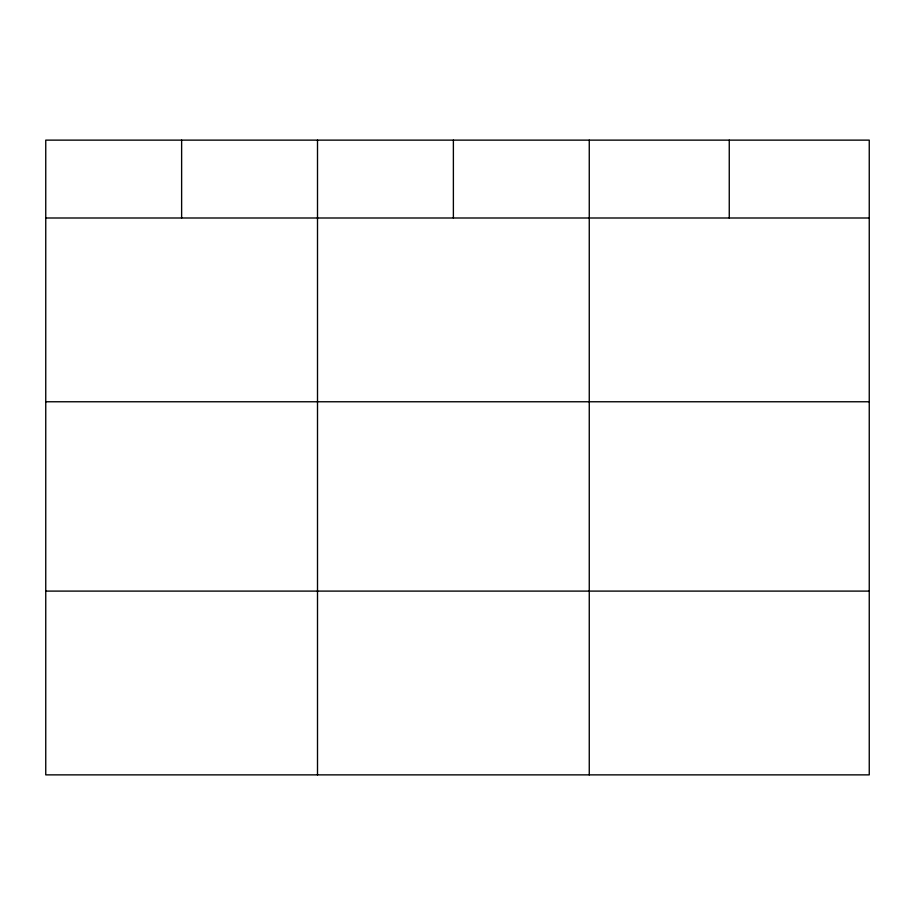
<?xml version="1.0" encoding="UTF-8"?>
<svg xmlns="http://www.w3.org/2000/svg" width="915" height="915" viewBox="0 0 915 915"><rect width="100%" height="100%" fill="white"/><g stroke="black" fill="none" stroke-linecap="round" stroke-linejoin="round"><path stroke-width="1.37" d="M869.25 217.999L869.25 774.868L45.75 774.868L45.75 140.132L869.25 140.132L869.25 217.999L45.75 217.999M45.75 401.765L869.25 401.765M45.75 591.101L869.25 591.101M729.255 140.132L729.255 217.999M589.26 140.132L589.26 774.868M453.382 140.132L453.382 217.999M317.505 140.132L317.505 774.868M181.628 140.132L181.628 217.999"/></g></svg>
